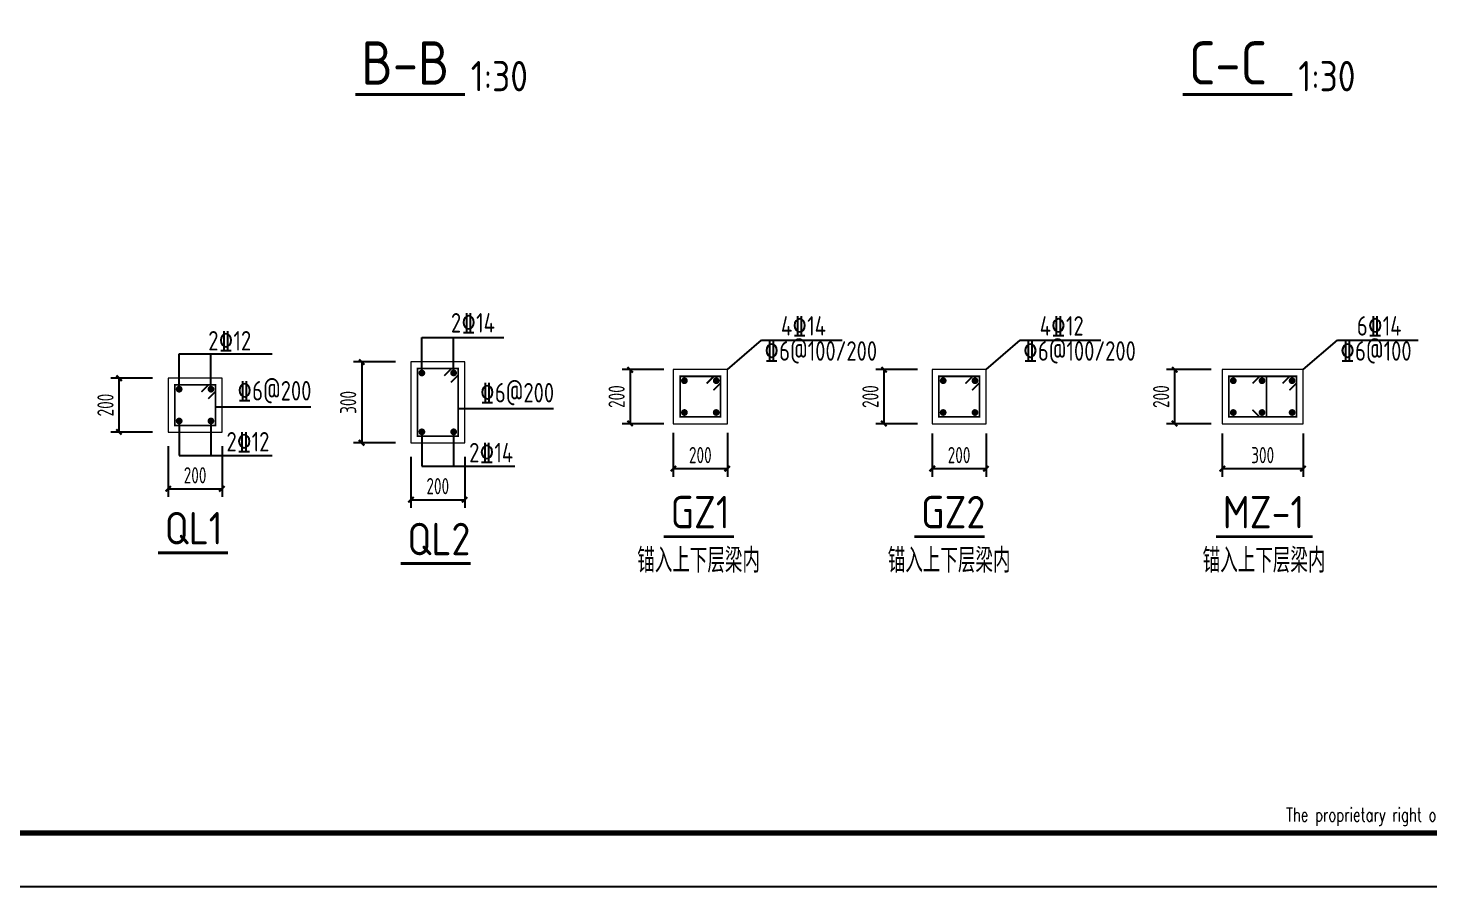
# Model space of a CAD drawing. Extents: x -14785 to 4269, y -25586 to -12228.
# Drawn here: x -13240.4 to -12981.5, y -25586.1 to -25427.4 of the extents above; entities that cross this region are included whole.
import ezdxf
from ezdxf.enums import TextEntityAlignment as Align

# ---------------------------------------------------------------- set-up
doc = ezdxf.new("R2010")
doc.units = 0
doc.header["$LTSCALE"] = 2000
doc.header["$MEASUREMENT"] = 0
doc.layers.get('0').update_dxf_attribs({"linetype": 'CONTINUOUS'})
doc.layers.get('DEFPOINTS').update_dxf_attribs({"linetype": 'CONTINUOUS'})
for name, color, linetype in [('1500', 4, 'CONTINUOUS'), ('dim', 7, 'CONTINUOUS'), ('SIG_TEXT', 7, 'CONTINUOUS'), ('文字', 11, 'CONTINUOUS'), ('水平标注', 2, 'CONTINUOUS')]:
    doc.layers.add(name, color=color, linetype=linetype)
doc.layers.add('Z-柱大样外框', color=7, linetype='ByLayer', lineweight=18)
doc.styles.add('ECEC_TQ', font='txt_l.shx', dxfattribs={"bigfont": 'hztxt_l.shx'})
doc.styles.add('GBHZ', font='gbenor.shx', dxfattribs={"width": 0.8, "bigfont": 'gbcbig.shx'})
doc.dimstyles.new('Y20', dxfattribs={"dimscale": 0, "dimtxt": 3, "dimasz": 0.01, "dimexe": 1.5, "dimexo": 0.03, "dimgap": 1, "dimtad": 1, "dimdec": 0, "dimlfac": 20, "dimzin": 0, "dimdsep": 46, "dimtxsty": 'GBHZ', "dimblk1": 'DX', "dimblk2": 'DX', "dimsah": 1, "dimcen": 0.09, "dimdle": 1, "dimadec": 0, "dimazin": 0, "dimtfac": 1, "dimtdec": 0, "dimtix": 1, "dimtmove": 2, "dimatfit": 3, "dimldrblk": 'DX', "dimfxl": 0, "dimtolj": 1, "dimtzin": 0, "dimarcsym": 0})

# ---------------------------------------------------------------- blocks, each defined once
blk = doc.blocks.new('DX')
at = {"color": 0, "linetype": 'ByBlock', "const_width": 40}
blk.add_lwpolyline([(-54, -51), (46, 49)], dxfattribs=at)
blk = doc.blocks.new('*D28')
at = {"layer": 'DEFPOINTS', "color": 0, "transparency": 16777216}
for p in [(-13075.97, -25490.48), (-13082.22, -25500.48), (-13075.97, -25500.48)]:
    blk.add_point(p, dxfattribs=at)
at = {"layer": 'dim', "color": 0, "lineweight": -2, "transparency": 16777216}
for p, q in [((-13076, -25490.48), (-13083.72, -25490.48)), ((-13082.22, -25490.49), (-13082.22, -25500.47)), ((-13076, -25500.48), (-13083.72, -25500.48))]:
    blk.add_line(p, q, dxfattribs=at)
at = {"layer": 'dim', "color": 0, "lineweight": -2, "transparency": 16777216, "xscale": 0.01, "yscale": 0.01, "zscale": 0.01}
for p, rotation in [((-13082.22, -25490.48), 90), ((-13082.22, -25500.48), 270)]:
    blk.add_blockref('DX', p, dxfattribs=dict(at, rotation=rotation))
at = {"layer": 'dim', "color": 0, "transparency": 16777216, "insert": (-13084.72, -25495.48), "char_height": 3, "attachment_point": 5, "rotation": 90, "style": 'GBHZ'}
blk.add_mtext('\\A1;200', dxfattribs=at)
blk = doc.blocks.new('*D29')
at = {"layer": 'DEFPOINTS', "color": 0, "transparency": 16777216}
for p in [(-13073.34, -25502.26), (-13063.34, -25502.26), (-13063.34, -25508.79)]:
    blk.add_point(p, dxfattribs=at)
at = {"layer": 'dim', "color": 0, "lineweight": -2, "transparency": 16777216}
for p, q in [((-13073.34, -25502.29), (-13073.34, -25510.29)), ((-13063.34, -25502.29), (-13063.34, -25510.29)), ((-13073.33, -25508.79), (-13063.35, -25508.79))]:
    blk.add_line(p, q, dxfattribs=at)
at = {"layer": 'dim', "color": 0, "lineweight": -2, "transparency": 16777216, "xscale": 0.01, "yscale": 0.01, "zscale": 0.01, "rotation": 180}
blk.add_blockref('DX', (-13073.34, -25508.79), dxfattribs=at)
at = {"layer": 'dim', "color": 0, "lineweight": -2, "transparency": 16777216, "xscale": 0.01, "yscale": 0.01, "zscale": 0.01}
blk.add_blockref('DX', (-13063.34, -25508.79), dxfattribs=at)
at = {"layer": 'dim', "color": 0, "transparency": 16777216, "insert": (-13068.34, -25506.29), "char_height": 3, "attachment_point": 5, "style": 'GBHZ'}
blk.add_mtext('\\A1;200', dxfattribs=at)
blk = doc.blocks.new('*D30')
at = {"layer": 'DEFPOINTS', "color": 0, "transparency": 16777216}
for p in [(-13021.7, -25490.48), (-13028.5, -25500.48), (-13021.7, -25500.48)]:
    blk.add_point(p, dxfattribs=at)
at = {"layer": 'dim', "color": 0, "lineweight": -2, "transparency": 16777216}
for p, q in [((-13021.73, -25490.48), (-13030, -25490.48)), ((-13028.5, -25490.49), (-13028.5, -25500.47)), ((-13021.73, -25500.48), (-13030, -25500.48))]:
    blk.add_line(p, q, dxfattribs=at)
at = {"layer": 'dim', "color": 0, "lineweight": -2, "transparency": 16777216, "xscale": 0.01, "yscale": 0.01, "zscale": 0.01}
for p, rotation in [((-13028.5, -25490.48), 90), ((-13028.5, -25500.48), 270)]:
    blk.add_blockref('DX', p, dxfattribs=dict(at, rotation=rotation))
at = {"layer": 'dim', "color": 0, "transparency": 16777216, "insert": (-13031, -25495.48), "char_height": 3, "attachment_point": 5, "rotation": 90, "style": 'GBHZ'}
blk.add_mtext('\\A1;200', dxfattribs=at)
blk = doc.blocks.new('*D31')
at = {"layer": 'DEFPOINTS', "color": 0, "transparency": 16777216}
for p in [(-13019.73, -25502.26), (-13004.73, -25502.26), (-13004.73, -25508.79)]:
    blk.add_point(p, dxfattribs=at)
at = {"layer": 'dim', "color": 0, "lineweight": -2, "transparency": 16777216}
for p, q in [((-13019.73, -25502.29), (-13019.73, -25510.29)), ((-13004.73, -25502.29), (-13004.73, -25510.29)), ((-13019.72, -25508.79), (-13004.74, -25508.79))]:
    blk.add_line(p, q, dxfattribs=at)
at = {"layer": 'dim', "color": 0, "lineweight": -2, "transparency": 16777216, "xscale": 0.01, "yscale": 0.01, "zscale": 0.01, "rotation": 180}
blk.add_blockref('DX', (-13019.73, -25508.79), dxfattribs=at)
at = {"layer": 'dim', "color": 0, "lineweight": -2, "transparency": 16777216, "xscale": 0.01, "yscale": 0.01, "zscale": 0.01}
blk.add_blockref('DX', (-13004.73, -25508.79), dxfattribs=at)
at = {"layer": 'dim', "color": 0, "transparency": 16777216, "insert": (-13012.23, -25506.29), "char_height": 3, "attachment_point": 5, "style": 'GBHZ'}
blk.add_mtext('\\A1;300', dxfattribs=at)
blk = doc.blocks.new('*D32')
at = {"layer": 'DEFPOINTS', "color": 0, "transparency": 16777216}
for p in [(-13217.34, -25492.04), (-13223.59, -25502.04), (-13217.34, -25502.04)]:
    blk.add_point(p, dxfattribs=at)
at = {"layer": 'dim', "color": 0, "lineweight": -2, "transparency": 16777216}
for p, q in [((-13217.37, -25492.04), (-13225.09, -25492.04)), ((-13223.59, -25492.05), (-13223.59, -25502.03)), ((-13217.37, -25502.04), (-13225.09, -25502.04))]:
    blk.add_line(p, q, dxfattribs=at)
at = {"layer": 'dim', "color": 0, "lineweight": -2, "transparency": 16777216, "xscale": 0.01, "yscale": 0.01, "zscale": 0.01}
for p, rotation in [((-13223.59, -25492.04), 90), ((-13223.59, -25502.04), 270)]:
    blk.add_blockref('DX', p, dxfattribs=dict(at, rotation=rotation))
at = {"layer": 'dim', "color": 0, "transparency": 16777216, "insert": (-13226.09, -25497.04), "char_height": 3, "attachment_point": 5, "rotation": 90, "style": 'GBHZ'}
blk.add_mtext('\\A1;200', dxfattribs=at)
blk = doc.blocks.new('*D33')
at = {"layer": 'DEFPOINTS', "color": 0, "transparency": 16777216}
for p in [(-13214.53, -25504.58), (-13204.53, -25504.58), (-13204.53, -25512.52)]:
    blk.add_point(p, dxfattribs=at)
at = {"layer": 'dim', "color": 0, "lineweight": -2, "transparency": 16777216}
for p, q in [((-13214.53, -25504.61), (-13214.53, -25514.02)), ((-13204.53, -25504.61), (-13204.53, -25514.02)), ((-13214.52, -25512.52), (-13204.54, -25512.52))]:
    blk.add_line(p, q, dxfattribs=at)
at = {"layer": 'dim', "color": 0, "lineweight": -2, "transparency": 16777216, "xscale": 0.01, "yscale": 0.01, "zscale": 0.01, "rotation": 180}
blk.add_blockref('DX', (-13214.53, -25512.52), dxfattribs=at)
at = {"layer": 'dim', "color": 0, "lineweight": -2, "transparency": 16777216, "xscale": 0.01, "yscale": 0.01, "zscale": 0.01}
blk.add_blockref('DX', (-13204.53, -25512.52), dxfattribs=at)
at = {"layer": 'dim', "color": 0, "transparency": 16777216, "insert": (-13209.53, -25510.02), "char_height": 3, "attachment_point": 5, "style": 'GBHZ'}
blk.add_mtext('\\A1;200', dxfattribs=at)
blk = doc.blocks.new('*D34')
at = {"layer": 'DEFPOINTS', "color": 0, "transparency": 16777216}
for p in [(-13172.49, -25489.05), (-13178.74, -25504.05), (-13172.49, -25504.05)]:
    blk.add_point(p, dxfattribs=at)
at = {"layer": 'dim', "color": 0, "lineweight": -2, "transparency": 16777216}
for p, q in [((-13172.52, -25489.05), (-13180.24, -25489.05)), ((-13178.74, -25489.06), (-13178.74, -25504.04)), ((-13172.52, -25504.05), (-13180.24, -25504.05))]:
    blk.add_line(p, q, dxfattribs=at)
at = {"layer": 'dim', "color": 0, "lineweight": -2, "transparency": 16777216, "xscale": 0.01, "yscale": 0.01, "zscale": 0.01}
for p, rotation in [((-13178.74, -25489.05), 90), ((-13178.74, -25504.05), 270)]:
    blk.add_blockref('DX', p, dxfattribs=dict(at, rotation=rotation))
at = {"layer": 'dim', "color": 0, "transparency": 16777216, "insert": (-13181.24, -25496.55), "char_height": 3, "attachment_point": 5, "rotation": 90, "style": 'GBHZ'}
blk.add_mtext('\\A1;300', dxfattribs=at)
blk = doc.blocks.new('*D35')
at = {"layer": 'DEFPOINTS', "color": 0, "transparency": 16777216}
for p in [(-13169.68, -25506.59), (-13159.68, -25506.59), (-13159.68, -25514.53)]:
    blk.add_point(p, dxfattribs=at)
at = {"layer": 'dim', "color": 0, "lineweight": -2, "transparency": 16777216}
for p, q in [((-13169.68, -25506.62), (-13169.68, -25516.03)), ((-13159.68, -25506.62), (-13159.68, -25516.03)), ((-13169.67, -25514.53), (-13159.69, -25514.53))]:
    blk.add_line(p, q, dxfattribs=at)
at = {"layer": 'dim', "color": 0, "lineweight": -2, "transparency": 16777216, "xscale": 0.01, "yscale": 0.01, "zscale": 0.01, "rotation": 180}
blk.add_blockref('DX', (-13169.68, -25514.53), dxfattribs=at)
at = {"layer": 'dim', "color": 0, "lineweight": -2, "transparency": 16777216, "xscale": 0.01, "yscale": 0.01, "zscale": 0.01}
blk.add_blockref('DX', (-13159.68, -25514.53), dxfattribs=at)
at = {"layer": 'dim', "color": 0, "transparency": 16777216, "insert": (-13164.68, -25512.03), "char_height": 3, "attachment_point": 5, "style": 'GBHZ'}
blk.add_mtext('\\A1;200', dxfattribs=at)
blk = doc.blocks.new('*D36')
at = {"layer": 'DEFPOINTS', "color": 0, "transparency": 16777216}
for p in [(-13122.88, -25490.48), (-13129.13, -25500.48), (-13122.88, -25500.48)]:
    blk.add_point(p, dxfattribs=at)
at = {"layer": 'dim', "color": 0, "lineweight": -2, "transparency": 16777216}
for p, q in [((-13122.91, -25490.48), (-13130.63, -25490.48)), ((-13129.13, -25490.49), (-13129.13, -25500.47)), ((-13122.91, -25500.48), (-13130.63, -25500.48))]:
    blk.add_line(p, q, dxfattribs=at)
at = {"layer": 'dim', "color": 0, "lineweight": -2, "transparency": 16777216, "xscale": 0.01, "yscale": 0.01, "zscale": 0.01}
for p, rotation in [((-13129.13, -25490.48), 90), ((-13129.13, -25500.48), 270)]:
    blk.add_blockref('DX', p, dxfattribs=dict(at, rotation=rotation))
at = {"layer": 'dim', "color": 0, "transparency": 16777216, "insert": (-13131.63, -25495.48), "char_height": 3, "attachment_point": 5, "rotation": 90, "style": 'GBHZ'}
blk.add_mtext('\\A1;200', dxfattribs=at)
blk = doc.blocks.new('*D37')
at = {"layer": 'DEFPOINTS', "color": 0, "transparency": 16777216}
for p in [(-13121.16, -25502.13), (-13111.16, -25502.13), (-13111.16, -25508.79)]:
    blk.add_point(p, dxfattribs=at)
at = {"layer": 'dim', "color": 0, "lineweight": -2, "transparency": 16777216}
for p, q in [((-13121.16, -25502.16), (-13121.16, -25510.29)), ((-13111.16, -25502.16), (-13111.16, -25510.29)), ((-13121.15, -25508.79), (-13111.17, -25508.79))]:
    blk.add_line(p, q, dxfattribs=at)
at = {"layer": 'dim', "color": 0, "lineweight": -2, "transparency": 16777216, "xscale": 0.01, "yscale": 0.01, "zscale": 0.01, "rotation": 180}
blk.add_blockref('DX', (-13121.16, -25508.79), dxfattribs=at)
at = {"layer": 'dim', "color": 0, "lineweight": -2, "transparency": 16777216, "xscale": 0.01, "yscale": 0.01, "zscale": 0.01}
blk.add_blockref('DX', (-13111.16, -25508.79), dxfattribs=at)
at = {"layer": 'dim', "color": 0, "transparency": 16777216, "insert": (-13116.16, -25506.29), "char_height": 3, "attachment_point": 5, "style": 'GBHZ'}
blk.add_mtext('\\A1;200', dxfattribs=at)

msp = doc.modelspace()

# ---------------------------------------------------------------- linework, layer by layer
at = {"color": 3, "linetype": 'Continuous'}
for p, q in [((-13111.159, -25490.479), (-13104.86, -25485.02)), ((-13104.86, -25485.02), (-13089.947, -25485.02)), ((-13063.34, -25490.479), (-13057.041, -25485.02)), ((-13057.041, -25485.02), (-13042.128, -25485.02)), ((-13004.726, -25490.479), (-12998.427, -25485.02)), ((-12998.427, -25485.02), (-12983.514, -25485.02)), ((-13205.621, -25497.337), (-13188.166, -25497.337)), ((-13160.77, -25497.692), (-13143.315, -25497.692))]:
    msp.add_line(p, q, dxfattribs=at)
msp.add_line((-12786.96, -25586.104), (-13627.96, -25586.104))
at = {"color": 0, "const_width": 1}
msp.add_lwpolyline([(-12796.96, -25576.104), (-13602.96, -25576.104), (-13602.96, -25002.104), (-12796.96, -25002.104)], close=True, dxfattribs=at)
at = {"layer": '1500', "const_width": 0.538}
for points in [[(-13109.93, -25521.365), (-13122.919, -25521.365)], [(-13063.633, -25521.365), (-13076.622, -25521.365)], [(-13003.009, -25521.365), (-13020.863, -25521.365)], [(-13203.421, -25524.333), (-13216.41, -25524.333)], [(-13158.57, -25526.337), (-13171.559, -25526.337)]]:
    msp.add_lwpolyline(points, dxfattribs=at)
at = {"layer": 'dim', "color": 210, "const_width": 0.313}
for points in [[(-13163.507, -25491.624), (-13162.181, -25490.299), (-13160.931, -25490.299), (-13160.931, -25502.799), (-13168.431, -25502.799), (-13168.431, -25490.299), (-13160.931, -25490.299), (-13160.931, -25491.549), (-13162.257, -25492.874)], [(-13114.985, -25493.055), (-13113.659, -25491.729), (-13112.409, -25491.729), (-13112.409, -25499.229), (-13119.909, -25499.229), (-13119.909, -25491.729), (-13112.409, -25491.729), (-13112.409, -25492.979), (-13113.735, -25494.305)], [(-13067.166, -25493.055), (-13065.84, -25491.729), (-13064.59, -25491.729), (-13064.59, -25499.229), (-13072.09, -25499.229), (-13072.09, -25491.729), (-13064.59, -25491.729), (-13064.59, -25492.979), (-13065.916, -25494.305)], [(-13008.552, -25493.055), (-13007.226, -25491.729), (-13005.976, -25491.729), (-13005.976, -25499.229), (-13018.476, -25499.229), (-13018.476, -25491.729), (-13005.976, -25491.729), (-13005.976, -25492.979), (-13007.302, -25494.305)], [(-13014.11, -25493.055), (-13012.785, -25491.729), (-13011.535, -25491.729), (-13011.535, -25495.479)], [(-13208.358, -25494.62), (-13207.032, -25493.294), (-13205.782, -25493.294), (-13205.782, -25500.794), (-13213.282, -25500.794), (-13213.282, -25493.294), (-13205.782, -25493.294), (-13205.782, -25494.544), (-13207.108, -25495.87)], [(-13014.11, -25497.903), (-13012.785, -25499.229), (-13011.535, -25499.229), (-13011.535, -25495.479)]]:
    msp.add_lwpolyline(points, dxfattribs=at)
at = {"layer": 'dim', "color": 6, "const_width": 0.625}
for points in [[(-13167.618, -25490.799, 1), (-13167.618, -25491.424, 1)], [(-13161.743, -25490.799, 1), (-13161.743, -25491.424, 1)], [(-13119.096, -25492.229, 1), (-13119.096, -25492.854, 1)], [(-13113.221, -25492.229, 1), (-13113.221, -25492.854, 1)], [(-13071.277, -25492.229, 1), (-13071.277, -25492.854, 1)], [(-13065.402, -25492.229, 1), (-13065.402, -25492.854, 1)], [(-13017.664, -25492.229, 1), (-13017.664, -25492.854, 1)], [(-13012.347, -25492.229, 1), (-13012.347, -25492.854, 1)], [(-13006.789, -25492.229, 1), (-13006.789, -25492.854, 1)], [(-13212.469, -25493.794, 1), (-13212.469, -25494.419, 1)], [(-13206.594, -25493.794, 1), (-13206.594, -25494.419, 1)], [(-13212.469, -25499.669, 1), (-13212.469, -25500.294, 1)], [(-13206.594, -25499.669, 1), (-13206.594, -25500.294, 1)], [(-13119.096, -25498.104, 1), (-13119.096, -25498.729, 1)], [(-13113.221, -25498.104, 1), (-13113.221, -25498.729, 1)], [(-13071.277, -25498.104, 1), (-13071.277, -25498.729, 1)], [(-13065.402, -25498.104, 1), (-13065.402, -25498.729, 1)], [(-13017.664, -25498.104, 1), (-13017.664, -25498.729, 1)], [(-13012.347, -25498.104, 1), (-13012.347, -25498.729, 1)], [(-13006.789, -25498.104, 1), (-13006.789, -25498.729, 1)], [(-13167.618, -25501.674, 1), (-13167.618, -25502.299, 1)], [(-13161.743, -25501.674, 1), (-13161.743, -25502.299, 1)]]:
    msp.add_lwpolyline(points, format="xyb", close=True, dxfattribs=at)
at = {"layer": 'SIG_TEXT'}
for p, q in [((-13167.618, -25491.111), (-13167.618, -25484.57)), ((-13167.618, -25484.57), (-13152.466, -25484.57)), ((-13161.743, -25491.111), (-13161.743, -25484.57)), ((-13212.469, -25494.107), (-13212.469, -25487.565)), ((-13212.469, -25487.565), (-13195.258, -25487.565)), ((-13206.594, -25494.107), (-13206.594, -25487.565)), ((-13212.469, -25499.982), (-13212.469, -25506.348)), ((-13206.594, -25499.982), (-13206.594, -25506.348)), ((-13167.618, -25501.986), (-13167.618, -25508.352)), ((-13161.743, -25501.986), (-13161.743, -25508.352)), ((-13212.469, -25506.348), (-13195.258, -25506.348)), ((-13167.618, -25508.352), (-13150.407, -25508.352))]:
    msp.add_line(p, q, dxfattribs=at)
at = {"layer": 'Z-柱大样外框'}
for points in [[(-13169.681, -25489.049), (-13169.681, -25504.049), (-13159.681, -25504.049), (-13159.681, -25489.049)], [(-13121.159, -25490.479), (-13121.159, -25500.479), (-13111.159, -25500.479), (-13111.159, -25490.479)], [(-13073.34, -25490.479), (-13073.34, -25500.479), (-13063.34, -25500.479), (-13063.34, -25490.479)], [(-13019.726, -25490.479), (-13019.726, -25500.479), (-13004.726, -25500.479), (-13004.726, -25490.479)], [(-13214.532, -25492.044), (-13214.532, -25502.044), (-13204.532, -25502.044), (-13204.532, -25492.044)]]:
    msp.add_lwpolyline(points, close=True, dxfattribs=at)
at = {"layer": '文字', "const_width": 0.56}
for points in [[(-13179.941, -25439.623), (-13159.66, -25439.623)], [(-13027.005, -25439.623), (-13006.723, -25439.623)]]:
    msp.add_lwpolyline(points, dxfattribs=at)

# ---------------------------------------------------------------- texts
at = {"color": 3, "linetype": 'Continuous', "style": 'GBHZ', "width": 0.9}
for s, p in [('2%%13214', (-13162.243, -25483.638)), ('4%%13214', (-13101.251, -25484.206)), ('4\x8412', (-13053.432, -25484.206)), ('6%%13214', (-12994.818, -25484.206)), ('2%%13212', (-13207.094, -25486.955)), ('%%1326@100/200', (-13104.362, -25488.844)), ('%%1326@100/200', (-13056.542, -25488.844)), ('%%1326@100', (-12997.929, -25488.844)), ('%%1326@200', (-13201.754, -25496.198)), ('%%1326@200', (-13156.903, -25496.555)), ('2%%13212', (-13203.726, -25505.62)), ('2%%13214', (-13158.875, -25507.624))]:
    msp.add_text(s, height=3.6, dxfattribs=at).set_placement(p)
at = {"style": 'ECEC_TQ', "width": 0.72}
msp.add_text('The proprietary right of this document belongs to Anhui Huadong Chemical And Medical Engineering  Co.,Ltd.  and any replication or transfer to the 3rd. side is forbidden without its permission. ', height=2.5, dxfattribs=at).set_placement((-12886.96, -25573.104), align=Align.MIDDLE)
at = {"layer": '文字', "color": 6, "style": 'GBHZ'}
for s, height, p in [('B-B', 8, (-13178.797, -25437.812)), ('C-C', 8, (-13025.861, -25437.812)), ('1:30', 5.6, (-13158.576, -25439.054)), ('1:30', 5.6, (-13005.64, -25439.054))]:
    msp.add_text(s, height=height, dxfattribs=at).set_placement(p)
at = {"layer": '水平标注', "style": 'GBHZ'}
for s, height, p in [('GZ1', 6, (-13121.66, -25519.824)), ('GZ2', 6, (-13075.363, -25519.824)), ('MZ-1', 6, (-13019.604, -25519.824)), ('QL1', 6, (-13215.151, -25522.792)), ('QL2', 6, (-13170.3, -25524.796)), ('锚入上下层梁内', 4.5, (-13127.811, -25527.998)), ('锚入上下层梁内', 4.5, (-13081.514, -25527.998)), ('锚入上下层梁内', 4.5, (-13023.322, -25527.998))]:
    msp.add_text(s, height=height, dxfattribs=at).set_placement(p)

# ---------------------------------------------------------------- dimensions: what is measured, and where the dimension line sits
at = {"layer": 'dim'}
for base, p1, p2, picture, middle in [((-13178.738, -25504.049), (-13172.488, -25489.049), (-13172.488, -25504.049), '*D34', (-13181.238, -25496.549)), ((-13223.589, -25502.044), (-13217.339, -25492.044), (-13217.339, -25502.044), '*D32', (-13226.089, -25497.044)), ((-13129.127, -25500.479), (-13122.877, -25490.479), (-13122.877, -25500.479), '*D36', (-13131.627, -25495.479)), ((-13082.216, -25500.479), (-13075.966, -25490.479), (-13075.966, -25500.479), '*D28', (-13084.716, -25495.479)), ((-13028.503, -25500.479), (-13021.696, -25490.479), (-13021.696, -25500.479), '*D30', (-13031.003, -25495.479))]:
    dim = msp.add_linear_dim(base=base, p1=p1, p2=p2, angle=270, dimstyle='Y20', override={"dimscale": 1}, dxfattribs=at)
    dim.commit()
    dim.dimension.update_dxf_attribs({"geometry": picture, "text_midpoint": middle})
for base, p1, p2, picture, middle in [((-13111.159, -25508.794), (-13121.159, -25502.13), (-13111.159, -25502.13), '*D37', (-13116.159, -25506.294)), ((-13063.34, -25508.794), (-13073.34, -25502.26), (-13063.34, -25502.26), '*D29', (-13068.34, -25506.294)), ((-13004.726, -25508.794), (-13019.726, -25502.26), (-13004.726, -25502.26), '*D31', (-13012.226, -25506.294)), ((-13204.532, -25512.524), (-13214.532, -25504.584), (-13204.532, -25504.584), '*D33', (-13209.532, -25510.024)), ((-13159.681, -25514.528), (-13169.681, -25506.588), (-13159.681, -25506.588), '*D35', (-13164.681, -25512.028))]:
    dim = msp.add_linear_dim(base=base, p1=p1, p2=p2, dimstyle='Y20', override={"dimscale": 1}, dxfattribs=at)
    dim.commit()
    dim.dimension.update_dxf_attribs({"geometry": picture, "text_midpoint": middle})

doc.saveas('drawing.dxf')
